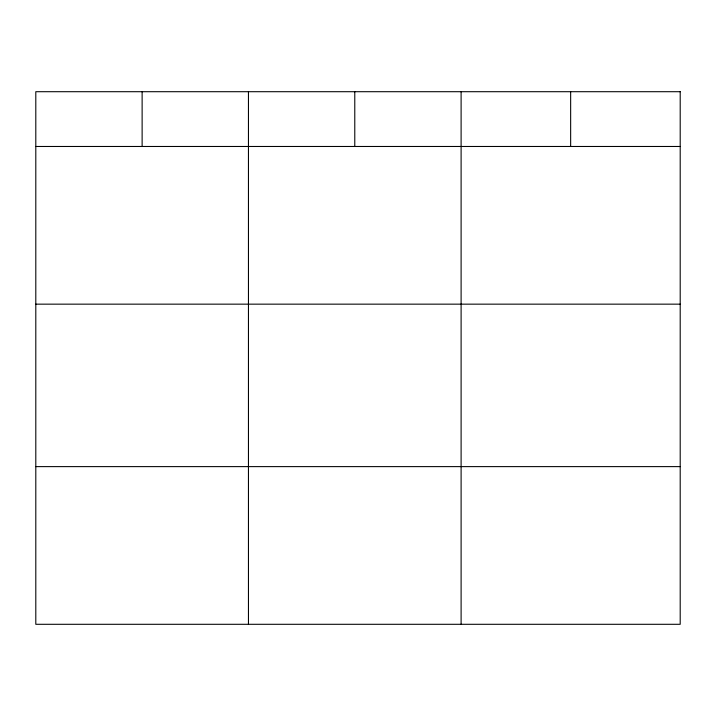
<?xml version="1.0" encoding="UTF-8"?>
<svg xmlns="http://www.w3.org/2000/svg" width="716" height="716" viewBox="0 0 716 716"><rect width="100%" height="100%" fill="white"/><g stroke="black" fill="none" stroke-linecap="round" stroke-linejoin="round"><path stroke-width="1.07" d="M35.8 146.476L680.2 146.476M35.8 304.157L680.2 304.157M35.8 466.617L680.2 466.617M570.652 91.702L570.652 146.476M461.104 91.702L461.104 624.298M354.778 91.702L354.778 146.476M248.452 91.702L248.452 624.298M142.126 91.702L142.126 146.476M680.2 91.702L35.8 91.702L35.8 624.298L680.2 624.298L680.2 91.702"/></g></svg>
